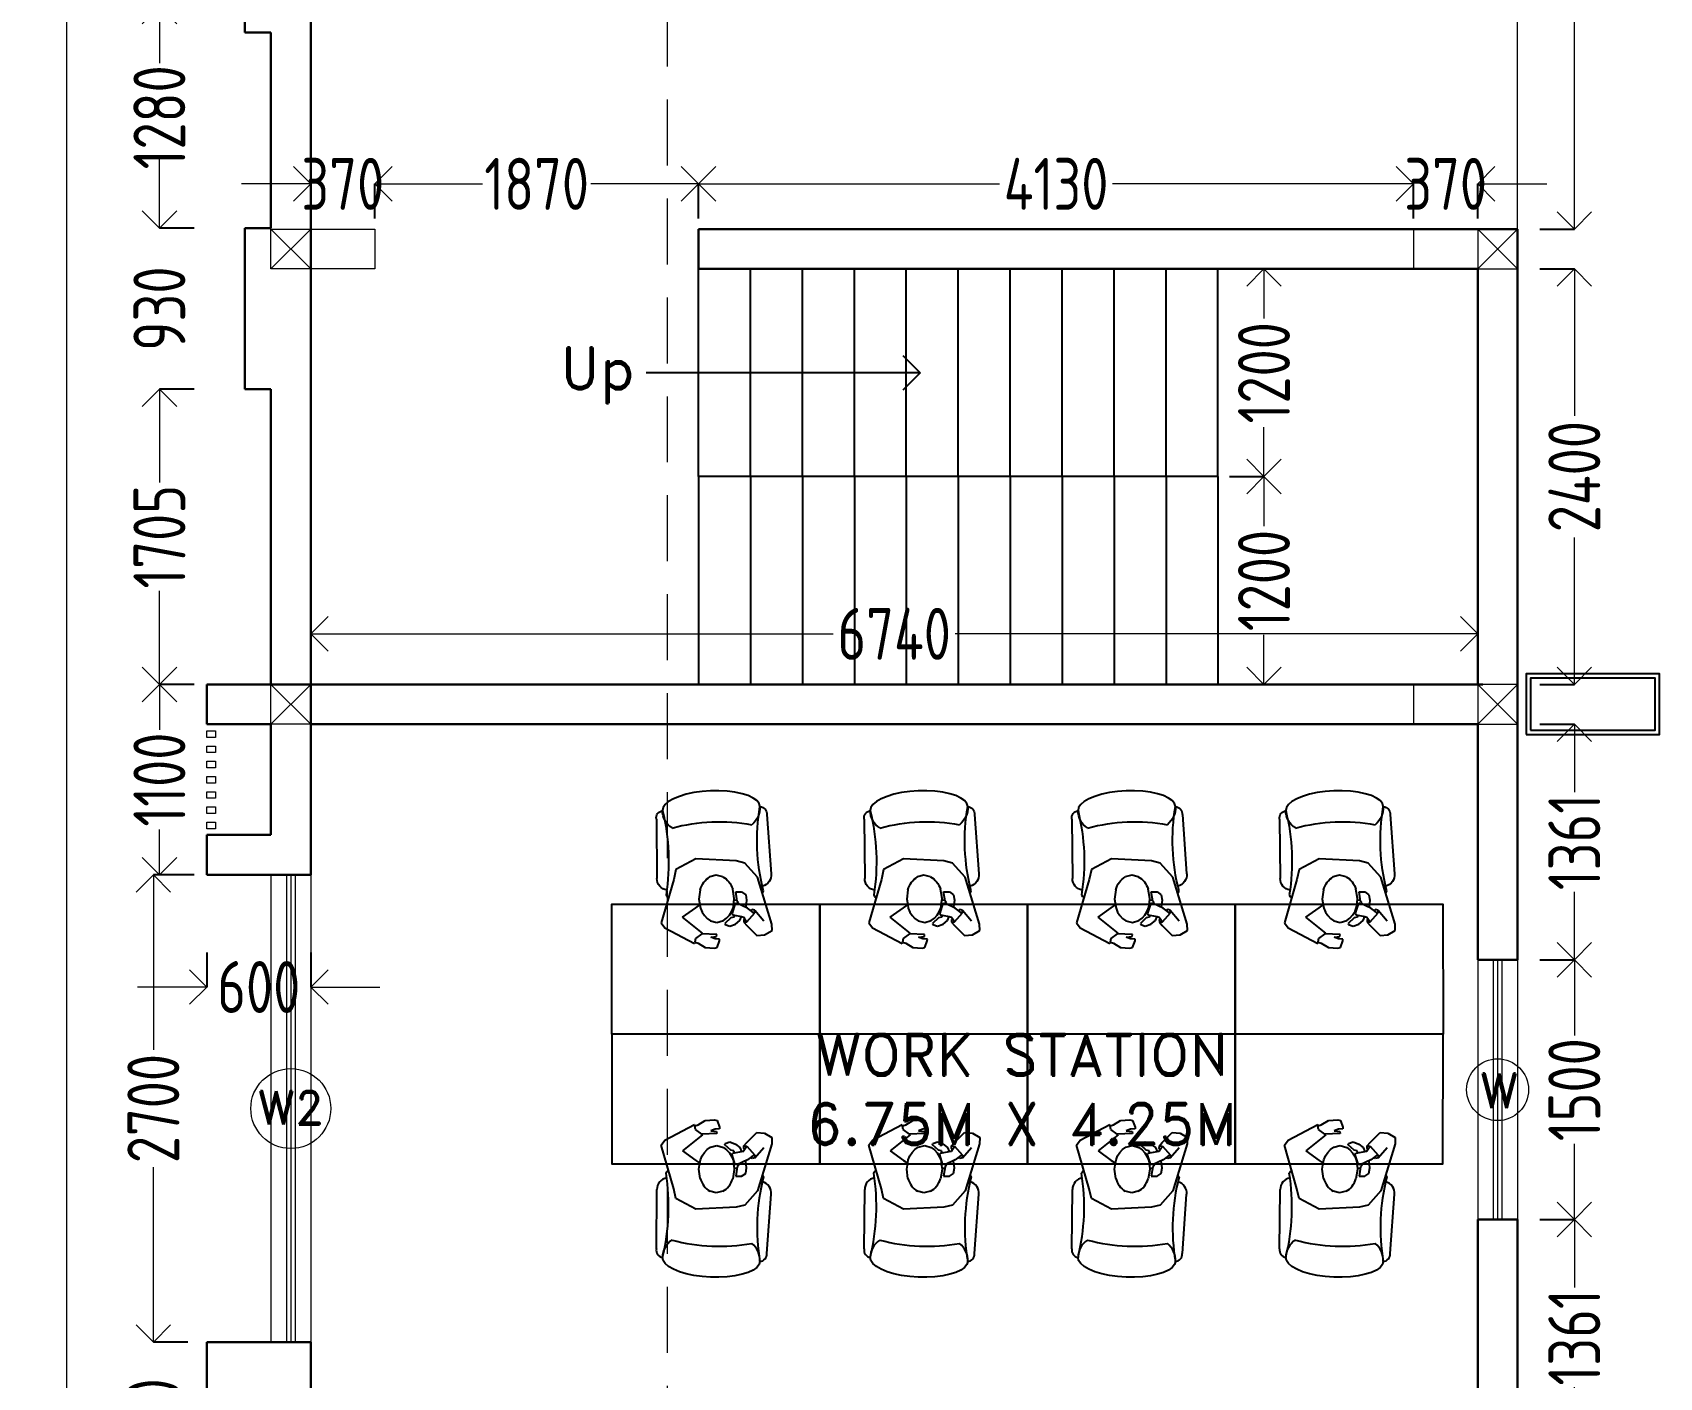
# Model space of a CAD drawing. Header units: inches. Extents: x -605 to 2991212, y -2872845 to 0.
# Drawn here: x 2401312 to 2410709, y -2749792 to -2742023 of the extents above; entities that cross this region are included whole.
import ezdxf

# ---------------------------------------------------------------- set-up
doc = ezdxf.new("R2010")
doc.units = ezdxf.units.IN
doc.header["$LTSCALE"] = 600
doc.header["$MEASUREMENT"] = 0
doc.linetypes.add('DASHED', pattern=[19.05, 12.7, -6.35])
for name, color, linetype in [('50 - FURNITURE', 47, 'Continuous'), ('SnT-DIMENSION', 7, 'Continuous'), ('SnT-ROAD', 25, 'Continuous')]:
    doc.layers.add(name, color=color, linetype=linetype)
for name, color, linetype, lineweight in [('DIM', 251, 'Continuous', 0), ('object dash', 250, 'DASHED', 5), ('rRCC 2', 40, 'Continuous', 15), ('TEXT', 7, 'Continuous', 0), ('WALLS', 7, 'Continuous', 30)]:
    doc.layers.add(name, color=color, linetype=linetype, lineweight=lineweight)
doc.layers.add('window', color=7, linetype='Continuous', lineweight=15, true_color=0x735461)
doc.styles.add('DIM', font='geniso.shx', dxfattribs={"width": 0.85})
doc.styles.add('PV_ROMAND', font='romand.shx')
doc.styles.add('ROMAND', font='romand.shx')
doc.dimstyles.new('ST-100', dxfattribs={"dimscale": 100, "dimtxt": 2.5, "dimasz": 2, "dimexe": 0.18, "dimexo": 0.0625, "dimgap": 0.2, "dimtad": 0, "dimdec": 0, "dimzin": 0, "dimdsep": 46, "dimtxsty": 'DIM', "dimblk": 'OPEN90', "dimcen": 0.09, "dimclrd": 256, "dimclrt": 7, "dimadec": 0, "dimazin": 0, "dimtfac": 1, "dimtdec": 0, "dimtofl": 0, "dimtmove": 0, "dimatfit": 3, "dimldrblk": 'OPEN90', "dimfxl": 1, "dimtolj": 1, "dimtzin": 0, "dimlwd": -1, "dimarcsym": 0})

# ---------------------------------------------------------------- blocks, each defined once
blk = doc.blocks.new('_Open90')
at = {"color": 0, "linetype": 'ByBlock', "lineweight": -2}
for p, q in [((-0.5, 0.5), (0, 0)), ((0, 0), (-1, 0)), ((0, 0), (-0.5, -0.5))]:
    blk.add_line(p, q, dxfattribs=at)
blk = doc.blocks.new('560-sitting-p03')
for p, q in [((0.0538, 0.0795), (-0.261, 0.1031)), ((-0.5178, -0.0259, 0.001), (-0.4685, 0.017, 0.001)), ((-0.455, 0.0165, 0.001), (-0.5108, 0.0641, 0.001)), ((-0.473, 0.015, 0.001), (-0.4444, -0.0221, 0.001)), ((-0.4685, 0.017, 0.001), (-0.455, 0.0165, 0.001)), ((-0.4511, 0.0027, 0.001), (-0.4576, -0.0049, 0.001)), ((-0.455, 0.0165, 0.001), (-0.4511, 0.0027, 0.001)), ((-0.3642, 0.0533), (-0.36, 0.0589)), ((-0.36, 0.0589), (-0.3517, 0.0625)), ((0.0964, 0.0431), (0.1126, 0.0384)), ((0.1126, 0.0384), (0.128, 0.026)), ((0.128, 0.026), (0.142, 0.0063)), ((0.142, 0.0063), (0.1544, -0.0203)), ((-0.5185, -0.0417, 0.001), (-0.5178, -0.0259, 0.001)), ((-0.4988, -0.0376, 0.001), (-0.5169, -0.0251, 0.001)), ((-0.482, -0.092, 0.001), (-0.4893, -0.0541, 0.001)), ((-0.4444, -0.0221, 0.001), (-0.4185, -0.0788, 0.001)), ((-0.4379, -0.0317, 0.001), (-0.4396, -0.0325, 0.001)), ((-0.4022, -0.0273, 0.001), (-0.4379, -0.0317, 0.001)), ((-0.4185, -0.0788, 0.001), (-0.4228, -0.0899, 0.001)), ((-0.4221, -0.0709, 0.001), (-0.4154, -0.0685, 0.001)), ((-0.4154, -0.0685, 0.001), (-0.4081, -0.077, 0.001)), ((-0.4081, -0.077, 0.001), (-0.3582, -0.0852, 0.001)), ((-0.3727, -0.0322, 0.001), (-0.4022, -0.0273, 0.001)), ((-0.4018, -0.0939), (-0.3998, -0.0784)), ((-0.3919, -0.029), (-0.3918, -0.0286)), ((-0.3579, -0.0537, 0.001), (-0.3727, -0.0322, 0.001)), ((-0.3582, -0.0852, 0.001), (-0.3579, -0.0537, 0.001)), ((0.1544, -0.0203), (0.1646, -0.0527)), ((0.1646, -0.0527), (0.1724, -0.0902)), ((-0.4154, -0.0953, 0.001), (-0.393, -0.093, 0.001)), ((-0.393, -0.093, 0.001), (-0.3436, -0.1013, 0.001)), ((-0.2772, -0.1545, 0.001), (-0.2689, -0.1891, 0.001)), ((0.1724, -0.0902), (0.1776, -0.1315)), ((0.1776, -0.1315), (0.18, -0.1753)), ((-0.2689, -0.1891, 0.001), (-0.2784, -0.2234, 0.001)), ((0.1794, -0.2204), (0.176, -0.2654)), ((0.18, -0.1753), (0.1794, -0.2204)), ((-0.6072, -0.2997, 0.001), (-0.6263, -0.3032, 0.001)), ((-0.5814, -0.2659, 0.001), (-0.6072, -0.2997, 0.001)), ((-0.3962, -0.2809, 0.001), (-0.4272, -0.2757, 0.001)), ((-0.3465, -0.2742, 0.001), (-0.3962, -0.2809, 0.001)), ((0.1699, -0.3089), (0.1612, -0.3496)), ((0.176, -0.2654), (0.1699, -0.3089)), ((0.1371, -0.4177), (0.1225, -0.443)), ((0.1501, -0.3862), (0.1371, -0.4177)), ((0.1612, -0.3496), (0.1501, -0.3862)), ((-0.3822, -0.4519), (-0.3897, -0.4399)), ((-0.3742, -0.4562), (-0.3822, -0.4519)), ((0.0283, -0.5083), (-0.2875, -0.5045)), ((0.0904, -0.4725), (0.0738, -0.4757)), ((0.1068, -0.4615), (0.0904, -0.4725)), ((0.1225, -0.443), (0.1068, -0.4615))]:
    blk.add_line(p, q)
for centre, radius, start, end in [((-0.2675, 0.0422), 0.0613, 83.94662, 166.60442), ((-0.0831, 1.0786), 1.0509, 255.19212, 279.83092), ((0.0906, -0.0734), 0.1166, 87.16992, 140.98032), ((0.0571, 0.0402), 0.0394, 4.16012, 94.73432), ((-0.9524, -0.1712), 0.9677, 344.83112, 10.19192), ((-0.3841, -0.2247, 0.001), 0.1298, 52.25347, 71.82409), ((-0.3665, -0.202, 0.001), 0.1011, 28.02278, 52.25347), ((-0.3828, -0.1496, 0.001), 0.1298, 286.22115, 305.79177), ((-0.366, -0.1728, 0.001), 0.1011, 305.79177, 330.02246), ((0.074, -0.3668), 0.1089, 211.95552, 269.93602), ((-0.1982, -1.5716), 1.1292, 76.05792, 98.96512), ((-0.2886, -0.4432), 0.0613, 188.41862, 271.07642), ((0.0349, -0.4695), 0.0394, 260.28872, 350.86292)]:
    blk.add_arc(centre, radius, start, end)
for points, invisible_edges in [([(-0.5868, 0.0688, 0.001), (-0.5627, 0.1082, 0.001), (-0.529, 0.1067, 0.001)], 12), ([(-0.529, 0.1067, 0.001), (-0.2801, 0.0302, 0.001), (-0.2041, -0.0375, 0.001)], 12), ([(-0.4988, -0.0376, 0.001), (-0.5902, 0.027, 0.001), (-0.5868, 0.0688, 0.001)], 13), ([(-0.4988, -0.0376, 0.001), (-0.5367, -0.026, 0.001), (-0.5902, 0.027, 0.001)], 13), ([(-0.4915, -0.0426, 0.001), (-0.4988, -0.0376, 0.001), (-0.5868, 0.0688, 0.001)], 14), ([(-0.5405, -0.1166, 0.001), (-0.5288, -0.0867, 0.001), (-0.5101, -0.0631, 0.001)], 12), ([(-0.4988, -0.0376, 0.001), (-0.5185, -0.0417, 0.001), (-0.5367, -0.026, 0.001)], 13), ([(-0.4988, -0.0376, 0.001), (-0.505, -0.0423, 0.001), (-0.5185, -0.0417, 0.001)], 12), ([(-0.4228, -0.0899, 0.001), (-0.5101, -0.0631, 0.001), (-0.4893, -0.0541, 0.001)], 13), ([(-0.482, -0.092, 0.001), (-0.4923, -0.0957, 0.001), (-0.5101, -0.0631, 0.001)], 14), ([(-0.4228, -0.0899, 0.001), (-0.4893, -0.0541, 0.001), (-0.4915, -0.0426, 0.001)], 13), ([(-0.4423, -0.2976, 0.001), (-0.4272, -0.2757, 0.001), (-0.2041, -0.0375, 0.001)], 14), ([(-0.4154, -0.0953, 0.001), (-0.4228, -0.0899, 0.001), (-0.2041, -0.0375, 0.001)], 14), ([(-0.2041, -0.0375, 0.001), (-0.1927, -0.0835, 0.001), (-0.1831, -0.2977, 0.001)], 12), ([(-0.6538, -0.1841, 0.001), (-0.6183, -0.1711, 0.001), (-0.6101, -0.1704, 0.001)], 12), ([(-0.6538, -0.1841, 0.001), (-0.6101, -0.1704, 0.001), (-0.6084, -0.1948, 0.001)], 13), ([(-0.4923, -0.0957, 0.001), (-0.5322, -0.1408, 0.001), (-0.5405, -0.1166, 0.001)], 13), ([(-0.4923, -0.0957, 0.001), (-0.5254, -0.1427, 0.001), (-0.5322, -0.1408, 0.001)], 13), ([(-0.4923, -0.0957, 0.001), (-0.4958, -0.1116, 0.001), (-0.5254, -0.1427, 0.001)], 12), ([(-0.512, -0.2194, 0.001), (-0.5203, -0.1848, 0.001), (-0.5108, -0.1505, 0.001)], 12), ([(-0.5108, -0.1505, 0.001), (-0.4983, -0.1332, 0.001), (-0.4824, -0.119, 0.001)], 12), ([(-0.4824, -0.119, 0.001), (-0.4614, -0.1064, 0.001), (-0.4386, -0.0976, 0.001)], 12), ([(-0.4228, -0.0899, 0.001), (-0.4799, -0.1025, 0.001), (-0.482, -0.092, 0.001)], 13), ([(-0.4228, -0.0899, 0.001), (-0.4706, -0.1048, 0.001), (-0.4799, -0.1025, 0.001)], 12), ([(-0.4272, -0.2757, 0.001), (-0.4386, -0.0976, 0.001), (-0.4154, -0.0953, 0.001)], 13), ([(-0.6308, -0.2854, 0.001), (-0.6577, -0.1978, 0.001), (-0.6538, -0.1841, 0.001)], 13), ([(-0.6308, -0.2854, 0.001), (-0.6548, -0.2478, 0.001), (-0.6577, -0.1978, 0.001)], 12), ([(-0.6084, -0.1948, 0.001), (-0.5993, -0.2176, 0.001), (-0.5814, -0.2659, 0.001)], 14), ([(-0.5993, -0.2176, 0.001), (-0.595, -0.1865, 0.001), (-0.5856, -0.1852, 0.001)], 12), ([(-0.5993, -0.2176, 0.001), (-0.5856, -0.1852, 0.001), (-0.5814, -0.2659, 0.001)], 13), ([(-0.4272, -0.2757, 0.001), (-0.5001, -0.2371, 0.001), (-0.512, -0.2194, 0.001)], 13), ([(-0.4272, -0.2757, 0.001), (-0.4847, -0.2518, 0.001), (-0.5001, -0.2371, 0.001)], 13), ([(-0.4272, -0.2757, 0.001), (-0.4661, -0.2639, 0.001), (-0.4847, -0.2518, 0.001)], 13), ([(-0.55, -0.4625, 0.001), (-0.6332, -0.3045, 0.001), (-0.6263, -0.3032, 0.001)], 12), ([(-0.55, -0.4625, 0.001), (-0.6263, -0.3032, 0.001), (-0.6308, -0.2854, 0.001)], 13), ([(-0.5814, -0.2659, 0.001), (-0.5781, -0.2617, 0.001), (-0.4925, -0.3682, 0.001)], 12), ([(-0.55, -0.4625, 0.001), (-0.4925, -0.3682, 0.001), (-0.4423, -0.2976, 0.001)], 13), ([(-0.4272, -0.2757, 0.001), (-0.4457, -0.2725, 0.001), (-0.4661, -0.2639, 0.001)], 12), ([(-0.1831, -0.2977, 0.001), (-0.2396, -0.4042, 0.001), (-0.2917, -0.4154, 0.001)], 12), ([(-0.2917, -0.4154, 0.001), (-0.5236, -0.482, 0.001), (-0.55, -0.4625, 0.001)], 12)]:
    blk.add_3dface(points, dxfattribs=dict(invisible_edges=invisible_edges))
blk = doc.blocks.new('*D2158')
at = {"layer": 'Defpoints', "color": 0}
for p in [(2402803.7, -2741872.8), (2402044.7, -2743152.8), (2402688.7, -2743152.8)]:
    blk.add_point(p, dxfattribs=at)
at = {"layer": 'DIM', "color": 0, "lineweight": -2}
for p, q in [((2402244.7, -2741872.8), (2402044.7, -2741872.8)), ((2402244.7, -2743152.8), (2402044.7, -2743152.8))]:
    blk.add_line(p, q, dxfattribs=at)
at = {"layer": 'DIM'}
for p, q in [((2402044.7, -2742072.8), (2402044.7, -2742199.4)), ((2402044.7, -2742952.8), (2402044.7, -2742826.1))]:
    blk.add_line(p, q, dxfattribs=at)
at = {"layer": 'DIM', "xscale": 200, "yscale": 200, "zscale": 200}
for p, rotation in [((2402044.7, -2741872.8), 90), ((2402044.7, -2743152.8), 270)]:
    blk.add_blockref('_Open90', p, dxfattribs=dict(at, rotation=rotation))
at = {"layer": 'DIM', "color": 7, "insert": (2402044.7, -2742512.8), "char_height": 300, "attachment_point": 5, "rotation": 90, "style": 'DIM'}
blk.add_mtext('\\A1;1280', dxfattribs=at)
blk = doc.blocks.new('*D2159')
at = {"layer": 'Defpoints', "color": 0}
for p in [(2402688.7, -2743152.8), (2402044.7, -2744082.8), (2402688.7, -2744082.8)]:
    blk.add_point(p, dxfattribs=at)
at = {"layer": 'DIM'}
for p, q in [((2402044.7, -2742952.8), (2402044.7, -2742752.8)), ((2402044.7, -2744282.8), (2402044.7, -2744482.8))]:
    blk.add_line(p, q, dxfattribs=at)
at = {"layer": 'DIM', "color": 0, "lineweight": -2}
for p, q in [((2402244.7, -2743152.8), (2402044.7, -2743152.8)), ((2402244.7, -2744082.8), (2402044.7, -2744082.8))]:
    blk.add_line(p, q, dxfattribs=at)
at = {"layer": 'DIM', "xscale": 200, "yscale": 200, "zscale": 200}
for p, rotation in [((2402044.7, -2743152.8), 270), ((2402044.7, -2744082.8), 90)]:
    blk.add_blockref('_Open90', p, dxfattribs=dict(at, rotation=rotation))
at = {"layer": 'DIM', "color": 7, "insert": (2402044.7, -2743617.8), "char_height": 300, "attachment_point": 5, "rotation": 90, "style": 'DIM'}
blk.add_mtext('\\A1;930', dxfattribs=at)
blk = doc.blocks.new('*D2160')
at = {"layer": 'Defpoints', "color": 0}
for p in [(2402688.7, -2744082.8), (2402044.7, -2745788.3), (2402696.6, -2745788.3)]:
    blk.add_point(p, dxfattribs=at)
at = {"layer": 'DIM', "color": 0, "lineweight": -2}
for p, q in [((2402244.7, -2744082.8), (2402044.7, -2744082.8)), ((2402244.7, -2745788.3), (2402044.7, -2745788.3))]:
    blk.add_line(p, q, dxfattribs=at)
at = {"layer": 'DIM'}
for p, q in [((2402044.7, -2744282.8), (2402044.7, -2744622.3)), ((2402044.7, -2745588.3), (2402044.7, -2745248.8))]:
    blk.add_line(p, q, dxfattribs=at)
at = {"layer": 'DIM', "xscale": 200, "yscale": 200, "zscale": 200}
for p, rotation in [((2402044.7, -2744082.8), 90), ((2402044.7, -2745788.3), 270)]:
    blk.add_blockref('_Open90', p, dxfattribs=dict(at, rotation=rotation))
at = {"layer": 'DIM', "color": 7, "insert": (2402044.7, -2744935.5), "char_height": 300, "attachment_point": 5, "rotation": 90, "style": 'DIM'}
blk.add_mtext('\\A1;1705', dxfattribs=at)
blk = doc.blocks.new('*D2161')
at = {"layer": 'Defpoints', "color": 0}
for p in [(2402696.6, -2745788.3), (2402044.7, -2746888.3), (2402688.7, -2746888.3)]:
    blk.add_point(p, dxfattribs=at)
at = {"layer": 'DIM', "color": 0, "lineweight": -2}
for p, q in [((2402244.7, -2745788.3), (2402044.7, -2745788.3)), ((2402244.7, -2746888.3), (2402044.7, -2746888.3))]:
    blk.add_line(p, q, dxfattribs=at)
at = {"layer": 'DIM'}
for p, q in [((2402044.7, -2745988.3), (2402044.7, -2746050.4)), ((2402044.7, -2746688.3), (2402044.7, -2746626.1))]:
    blk.add_line(p, q, dxfattribs=at)
at = {"layer": 'DIM', "xscale": 200, "yscale": 200, "zscale": 200}
for p, rotation in [((2402044.7, -2745788.3), 90), ((2402044.7, -2746888.3), 270)]:
    blk.add_blockref('_Open90', p, dxfattribs=dict(at, rotation=rotation))
at = {"layer": 'DIM', "color": 7, "insert": (2402044.7, -2746338.3), "char_height": 300, "attachment_point": 5, "rotation": 90, "style": 'DIM'}
blk.add_mtext('\\A1;1100', dxfattribs=at)
blk = doc.blocks.new('*D2162')
at = {"layer": 'Defpoints', "color": 0}
for p in [(2402688.7, -2746888.3), (2402009.7, -2749588.3), (2402618.7, -2749588.3)]:
    blk.add_point(p, dxfattribs=at)
at = {"layer": 'DIM', "color": 0, "lineweight": -2}
for p, q in [((2402209.7, -2746888.3), (2402009.7, -2746888.3)), ((2402209.7, -2749588.3), (2402009.7, -2749588.3))]:
    blk.add_line(p, q, dxfattribs=at)
at = {"layer": 'DIM'}
for p, q in [((2402009.7, -2747088.3), (2402009.7, -2747899.4)), ((2402009.7, -2749388.3), (2402009.7, -2748577.1))]:
    blk.add_line(p, q, dxfattribs=at)
at = {"layer": 'DIM', "xscale": 200, "yscale": 200, "zscale": 200}
for p, rotation in [((2402009.7, -2746888.3), 90), ((2402009.7, -2749588.3), 270)]:
    blk.add_blockref('_Open90', p, dxfattribs=dict(at, rotation=rotation))
at = {"layer": 'DIM', "color": 7, "insert": (2402009.7, -2748238.3), "char_height": 300, "attachment_point": 5, "rotation": 90, "style": 'DIM'}
blk.add_mtext('\\A1;2700', dxfattribs=at)
blk = doc.blocks.new('*D2163')
at = {"layer": 'Defpoints', "color": 0}
for p in [(2402618.7, -2749588.3), (2402009.7, -2750488.3), (2402658.4, -2750488.3)]:
    blk.add_point(p, dxfattribs=at)
at = {"layer": 'DIM'}
for p, q in [((2402009.7, -2749388.3), (2402009.7, -2749188.3)), ((2402009.7, -2750688.3), (2402009.7, -2750888.3))]:
    blk.add_line(p, q, dxfattribs=at)
at = {"layer": 'DIM', "color": 0, "lineweight": -2}
for p, q in [((2402209.7, -2749588.3), (2402009.7, -2749588.3)), ((2402209.7, -2750488.3), (2402009.7, -2750488.3))]:
    blk.add_line(p, q, dxfattribs=at)
at = {"layer": 'DIM', "xscale": 200, "yscale": 200, "zscale": 200}
for p, rotation in [((2402009.7, -2749588.3), 270), ((2402009.7, -2750488.3), 90)]:
    blk.add_blockref('_Open90', p, dxfattribs=dict(at, rotation=rotation))
at = {"layer": 'DIM', "color": 7, "insert": (2402009.7, -2750038.3), "char_height": 300, "attachment_point": 5, "rotation": 90, "style": 'DIM'}
blk.add_mtext('\\A1;900', dxfattribs=at)
blk = doc.blocks.new('*D2198')
at = {"layer": 'Defpoints', "color": 0}
for p in [(2402318.7, -2745788.3), (2402918.7, -2746888.3), (2402318.7, -2747536.4)]:
    blk.add_point(p, dxfattribs=at)
at = {"layer": 'DIM', "color": 0, "lineweight": -2}
for p, q in [((2402318.7, -2747336.4), (2402318.7, -2747536.4)), ((2402918.7, -2747336.4), (2402918.7, -2747536.4))]:
    blk.add_line(p, q, dxfattribs=at)
at = {"layer": 'DIM'}
for p, q in [((2402118.7, -2747536.4), (2401918.7, -2747536.4)), ((2403118.7, -2747536.4), (2403318.7, -2747536.4))]:
    blk.add_line(p, q, dxfattribs=at)
at = {"layer": 'DIM', "xscale": 200, "yscale": 200, "zscale": 200}
blk.add_blockref('_Open90', (2402318.7, -2747536.4), dxfattribs=at)
at = {"layer": 'DIM', "xscale": 200, "yscale": 200, "zscale": 200, "rotation": 180}
blk.add_blockref('_Open90', (2402918.7, -2747536.4), dxfattribs=at)
at = {"layer": 'DIM', "color": 7, "insert": (2402618.7, -2747536.4), "char_height": 300, "attachment_point": 5, "style": 'DIM'}
blk.add_mtext('\\A1;600', dxfattribs=at)
blk = doc.blocks.new('*D2199')
at = {"layer": 'Defpoints', "color": 0}
for p in [(2401508.9, -2718192.8), (2402538.7, -2718192.8), (2402538.7, -2805612.8)]:
    blk.add_point(p, dxfattribs=at)
at = {"layer": 'DIM', "color": 0, "lineweight": -2}
for p, q in [((2401708.9, -2718192.8), (2401508.9, -2718192.8)), ((2401708.9, -2805612.8), (2401508.9, -2805612.8))]:
    blk.add_line(p, q, dxfattribs=at)
at = {"layer": 'DIM'}
for p, q in [((2401508.9, -2718392.8), (2401508.9, -2761461.9)), ((2401508.9, -2805412.8), (2401508.9, -2762343.6))]:
    blk.add_line(p, q, dxfattribs=at)
at = {"layer": 'DIM', "xscale": 200, "yscale": 200, "zscale": 200}
for p, rotation in [((2401508.9, -2718192.8), 90), ((2401508.9, -2805612.8), 270)]:
    blk.add_blockref('_Open90', p, dxfattribs=dict(at, rotation=rotation))
at = {"layer": 'DIM', "color": 7, "insert": (2401508.9, -2761902.8), "char_height": 300, "attachment_point": 5, "rotation": 90, "style": 'DIM'}
blk.add_mtext('\\A1;87420', dxfattribs=at)
blk = doc.blocks.new('W2')
at = {"layer": 'TEXT'}
blk.add_circle((2459470.1, -2350999.3), 230.9, dxfattribs=at)
at = {"layer": 'TEXT', "insert": (2459278.3, -2350898.4), "char_height": 193.71, "attachment_point": 1, "style": 'PV_ROMAND'}
blk.add_mtext('W2', dxfattribs=at)
blk = doc.blocks.new('sdfvgfdd')
at = {"layer": 'TEXT'}
blk.add_circle((2432365.2, -2352024.6), 178.8, dxfattribs=at)
at = {"layer": 'TEXT', "insert": (2432263.3, -2351931.7), "char_height": 200, "attachment_point": 1, "style": 'PV_ROMAND'}
blk.add_mtext('W', dxfattribs=at)
blk = doc.blocks.new('*D2252')
at = {"layer": 'Defpoints', "color": 0}
for p in [(2409888.8, -2748879.6), (2410217.1, -2748879.6), (2409773.8, -2750240.9)]:
    blk.add_point(p, dxfattribs=at)
at = {"layer": 'DIM', "color": 0, "lineweight": -2}
for p, q in [((2410017.1, -2748879.6), (2410217.1, -2748879.6)), ((2410017.1, -2750240.9), (2410217.1, -2750240.9))]:
    blk.add_line(p, q, dxfattribs=at)
at = {"layer": 'DIM'}
for p, q in [((2410217.1, -2749079.6), (2410217.1, -2749272.5)), ((2410217.1, -2750040.9), (2410217.1, -2749848))]:
    blk.add_line(p, q, dxfattribs=at)
at = {"layer": 'DIM', "xscale": 200, "yscale": 200, "zscale": 200}
for p, rotation in [((2410217.1, -2748879.6), 90), ((2410217.1, -2750240.9), 270)]:
    blk.add_blockref('_Open90', p, dxfattribs=dict(at, rotation=rotation))
at = {"layer": 'DIM', "color": 7, "insert": (2410217.1, -2749560.3), "char_height": 300, "attachment_point": 5, "rotation": 90, "style": 'DIM'}
blk.add_mtext('\\A1;1361', dxfattribs=at)
blk = doc.blocks.new('*D2253')
at = {"layer": 'Defpoints', "color": 0}
for p in [(2409888.8, -2747379.6), (2410217.1, -2747379.6), (2409888.8, -2748879.6)]:
    blk.add_point(p, dxfattribs=at)
at = {"layer": 'DIM', "color": 0, "lineweight": -2}
for p, q in [((2410017.1, -2747379.6), (2410217.1, -2747379.6)), ((2410017.1, -2748879.6), (2410217.1, -2748879.6))]:
    blk.add_line(p, q, dxfattribs=at)
at = {"layer": 'DIM'}
for p, q in [((2410217.1, -2747579.6), (2410217.1, -2747816.3)), ((2410217.1, -2748679.6), (2410217.1, -2748443))]:
    blk.add_line(p, q, dxfattribs=at)
at = {"layer": 'DIM', "xscale": 200, "yscale": 200, "zscale": 200}
for p, rotation in [((2410217.1, -2747379.6), 90), ((2410217.1, -2748879.6), 270)]:
    blk.add_blockref('_Open90', p, dxfattribs=dict(at, rotation=rotation))
at = {"layer": 'DIM', "color": 7, "insert": (2410217.1, -2748129.6), "char_height": 300, "attachment_point": 5, "rotation": 90, "style": 'DIM'}
blk.add_mtext('\\A1;1500', dxfattribs=at)
blk = doc.blocks.new('*D2254')
at = {"layer": 'Defpoints', "color": 0}
for p in [(2409888.8, -2746018.3), (2410217.1, -2746018.3), (2409888.8, -2747379.6)]:
    blk.add_point(p, dxfattribs=at)
at = {"layer": 'DIM', "color": 0, "lineweight": -2}
for p, q in [((2410017.1, -2746018.3), (2410217.1, -2746018.3)), ((2410017.1, -2747379.6), (2410217.1, -2747379.6))]:
    blk.add_line(p, q, dxfattribs=at)
at = {"layer": 'DIM'}
for p, q in [((2410217.1, -2746218.3), (2410217.1, -2746411.2)), ((2410217.1, -2747179.6), (2410217.1, -2746986.7))]:
    blk.add_line(p, q, dxfattribs=at)
at = {"layer": 'DIM', "xscale": 200, "yscale": 200, "zscale": 200}
for p, rotation in [((2410217.1, -2746018.3), 90), ((2410217.1, -2747379.6), 270)]:
    blk.add_blockref('_Open90', p, dxfattribs=dict(at, rotation=rotation))
at = {"layer": 'DIM', "color": 7, "insert": (2410217.1, -2746698.9), "char_height": 300, "attachment_point": 5, "rotation": 90, "style": 'DIM'}
blk.add_mtext('\\A1;1361', dxfattribs=at)
blk = doc.blocks.new('*D2255')
at = {"layer": 'Defpoints', "color": 0}
for p in [(2409888.8, -2743388.3), (2410217.1, -2743388.3), (2409773.8, -2745788.3)]:
    blk.add_point(p, dxfattribs=at)
at = {"layer": 'DIM', "color": 0, "lineweight": -2}
for p, q in [((2410017.1, -2743388.3), (2410217.1, -2743388.3)), ((2410017.1, -2745788.3), (2410217.1, -2745788.3))]:
    blk.add_line(p, q, dxfattribs=at)
at = {"layer": 'DIM'}
for p, q in [((2410217.1, -2743588.3), (2410217.1, -2744236.7)), ((2410217.1, -2745588.3), (2410217.1, -2744939.9))]:
    blk.add_line(p, q, dxfattribs=at)
at = {"layer": 'DIM', "xscale": 200, "yscale": 200, "zscale": 200}
for p, rotation in [((2410217.1, -2743388.3), 90), ((2410217.1, -2745788.3), 270)]:
    blk.add_blockref('_Open90', p, dxfattribs=dict(at, rotation=rotation))
at = {"layer": 'DIM', "color": 7, "insert": (2410217.1, -2744588.3), "char_height": 300, "attachment_point": 5, "rotation": 90, "style": 'DIM'}
blk.add_mtext('\\A1;2400', dxfattribs=at)
blk = doc.blocks.new('*D2256')
at = {"layer": 'Defpoints', "color": 0}
for p in [(2409888.8, -2718572.8), (2410217.1, -2718572.8), (2409888.8, -2743158.3)]:
    blk.add_point(p, dxfattribs=at)
at = {"layer": 'DIM', "color": 0, "lineweight": -2}
for p, q in [((2410017.1, -2718572.8), (2410217.1, -2718572.8)), ((2410017.1, -2743158.3), (2410217.1, -2743158.3))]:
    blk.add_line(p, q, dxfattribs=at)
at = {"layer": 'DIM'}
for p, q in [((2410217.1, -2718772.8), (2410217.1, -2730424.8)), ((2410217.1, -2742958.3), (2410217.1, -2731306.3))]:
    blk.add_line(p, q, dxfattribs=at)
at = {"layer": 'DIM', "xscale": 200, "yscale": 200, "zscale": 200}
for p, rotation in [((2410217.1, -2718572.8), 90), ((2410217.1, -2743158.3), 270)]:
    blk.add_blockref('_Open90', p, dxfattribs=dict(at, rotation=rotation))
at = {"layer": 'DIM', "color": 7, "insert": (2410217.1, -2730865.5), "char_height": 300, "attachment_point": 5, "rotation": 90, "style": 'DIM'}
blk.add_mtext('\\A1;24585', dxfattribs=at)
blk = doc.blocks.new('*D2260')
at = {"layer": 'Defpoints', "color": 0}
for p in [(2409658.8, -2745496.4), (2402918.7, -2745788.3), (2409658.8, -2745788.3)]:
    blk.add_point(p, dxfattribs=at)
at = {"layer": 'DIM', "color": 0, "lineweight": -2}
for p, q in [((2402918.7, -2745696.4), (2402918.7, -2745496.4)), ((2409658.8, -2745696.4), (2409658.8, -2745496.4))]:
    blk.add_line(p, q, dxfattribs=at)
at = {"layer": 'DIM'}
for p, q in [((2403118.7, -2745496.4), (2405937.2, -2745496.4)), ((2409458.8, -2745496.4), (2406640.4, -2745496.4))]:
    blk.add_line(p, q, dxfattribs=at)
at = {"layer": 'DIM', "xscale": 200, "yscale": 200, "zscale": 200, "rotation": 180}
blk.add_blockref('_Open90', (2402918.7, -2745496.4), dxfattribs=at)
at = {"layer": 'DIM', "xscale": 200, "yscale": 200, "zscale": 200}
blk.add_blockref('_Open90', (2409658.8, -2745496.4), dxfattribs=at)
at = {"layer": 'DIM', "color": 7, "insert": (2406288.8, -2745496.4), "char_height": 300, "attachment_point": 5, "style": 'DIM'}
blk.add_mtext('\\A1;6740', dxfattribs=at)
blk = doc.blocks.new('*D2261')
at = {"layer": 'Defpoints', "color": 0}
for p in [(2408158.8, -2744588.3), (2408158.8, -2745788.3), (2408424.6, -2745788.3)]:
    blk.add_point(p, dxfattribs=at)
at = {"layer": 'DIM', "color": 0, "lineweight": -2}
for p, q in [((2408224.6, -2744588.3), (2408424.6, -2744588.3)), ((2408224.6, -2745788.3), (2408424.6, -2745788.3))]:
    blk.add_line(p, q, dxfattribs=at)
at = {"layer": 'DIM'}
for p, q in [((2408424.6, -2744788.3), (2408424.6, -2744874.9)), ((2408424.6, -2745588.3), (2408424.6, -2745501.6))]:
    blk.add_line(p, q, dxfattribs=at)
at = {"layer": 'DIM', "xscale": 200, "yscale": 200, "zscale": 200}
for p, rotation in [((2408424.6, -2744588.3), 90), ((2408424.6, -2745788.3), 270)]:
    blk.add_blockref('_Open90', p, dxfattribs=dict(at, rotation=rotation))
at = {"layer": 'DIM', "color": 7, "insert": (2408424.6, -2745188.3), "char_height": 300, "attachment_point": 5, "rotation": 90, "style": 'DIM'}
blk.add_mtext('\\A1;1200', dxfattribs=at)
blk = doc.blocks.new('*D2262')
at = {"layer": 'Defpoints', "color": 0}
for p in [(2408158.8, -2743388.3), (2408424.6, -2743388.3), (2408158.8, -2744588.3)]:
    blk.add_point(p, dxfattribs=at)
at = {"layer": 'DIM', "color": 0, "lineweight": -2}
for p, q in [((2408224.6, -2743388.3), (2408424.6, -2743388.3)), ((2408224.6, -2744588.3), (2408424.6, -2744588.3))]:
    blk.add_line(p, q, dxfattribs=at)
at = {"layer": 'DIM'}
for p, q in [((2408424.6, -2743588.3), (2408424.6, -2743674.9)), ((2408424.6, -2744388.3), (2408424.6, -2744301.6))]:
    blk.add_line(p, q, dxfattribs=at)
at = {"layer": 'DIM', "xscale": 200, "yscale": 200, "zscale": 200}
for p, rotation in [((2408424.6, -2743388.3), 90), ((2408424.6, -2744588.3), 270)]:
    blk.add_blockref('_Open90', p, dxfattribs=dict(at, rotation=rotation))
at = {"layer": 'DIM', "color": 7, "insert": (2408424.6, -2743988.3), "char_height": 300, "attachment_point": 5, "rotation": 90, "style": 'DIM'}
blk.add_mtext('\\A1;1200', dxfattribs=at)
blk = doc.blocks.new('*D2263')
at = {"layer": 'Defpoints', "color": 0}
for p in [(2409288.8, -2742897.3), (2409288.8, -2743388.3), (2409658.8, -2743388.3)]:
    blk.add_point(p, dxfattribs=at)
at = {"layer": 'DIM'}
for p, q in [((2409088.8, -2742897.3), (2408888.8, -2742897.3)), ((2409858.8, -2742897.3), (2410058.8, -2742897.3))]:
    blk.add_line(p, q, dxfattribs=at)
at = {"layer": 'DIM', "color": 0, "lineweight": -2}
for p, q in [((2409288.8, -2743097.3), (2409288.8, -2742897.3)), ((2409658.8, -2743097.3), (2409658.8, -2742897.3))]:
    blk.add_line(p, q, dxfattribs=at)
at = {"layer": 'DIM', "xscale": 200, "yscale": 200, "zscale": 200}
blk.add_blockref('_Open90', (2409288.8, -2742897.3), dxfattribs=at)
at = {"layer": 'DIM', "xscale": 200, "yscale": 200, "zscale": 200, "rotation": 180}
blk.add_blockref('_Open90', (2409658.8, -2742897.3), dxfattribs=at)
at = {"layer": 'DIM', "color": 7, "insert": (2409473.8, -2742897.3), "char_height": 300, "attachment_point": 5, "style": 'DIM'}
blk.add_mtext('\\A1;370', dxfattribs=at)
blk = doc.blocks.new('*D2264')
at = {"layer": 'Defpoints', "color": 0}
for p in [(2405158.8, -2742897.3), (2405158.8, -2743158.3), (2409288.8, -2743158.3)]:
    blk.add_point(p, dxfattribs=at)
at = {"layer": 'DIM', "color": 0, "lineweight": -2}
for p, q in [((2405158.8, -2743097.3), (2405158.8, -2742897.3)), ((2409288.8, -2743097.3), (2409288.8, -2742897.3))]:
    blk.add_line(p, q, dxfattribs=at)
at = {"layer": 'DIM'}
for p, q in [((2405358.8, -2742897.3), (2406897.7, -2742897.3)), ((2409088.8, -2742897.3), (2407549.9, -2742897.3))]:
    blk.add_line(p, q, dxfattribs=at)
at = {"layer": 'DIM', "xscale": 200, "yscale": 200, "zscale": 200, "rotation": 180}
blk.add_blockref('_Open90', (2405158.8, -2742897.3), dxfattribs=at)
at = {"layer": 'DIM', "xscale": 200, "yscale": 200, "zscale": 200}
blk.add_blockref('_Open90', (2409288.8, -2742897.3), dxfattribs=at)
at = {"layer": 'DIM', "color": 7, "insert": (2407223.8, -2742897.3), "char_height": 300, "attachment_point": 5, "style": 'DIM'}
blk.add_mtext('\\A1;4130', dxfattribs=at)
blk = doc.blocks.new('*D2265')
at = {"layer": 'Defpoints', "color": 0}
for p in [(2403288.7, -2742897.3), (2403288.7, -2743158.3), (2405158.8, -2743158.3)]:
    blk.add_point(p, dxfattribs=at)
at = {"layer": 'DIM', "color": 0, "lineweight": -2}
for p, q in [((2403288.7, -2743097.3), (2403288.7, -2742897.3)), ((2405158.8, -2743097.3), (2405158.8, -2742897.3))]:
    blk.add_line(p, q, dxfattribs=at)
at = {"layer": 'DIM'}
for p, q in [((2403488.7, -2742897.3), (2403910.4, -2742897.3)), ((2404958.8, -2742897.3), (2404537.1, -2742897.3))]:
    blk.add_line(p, q, dxfattribs=at)
at = {"layer": 'DIM', "xscale": 200, "yscale": 200, "zscale": 200, "rotation": 180}
blk.add_blockref('_Open90', (2403288.7, -2742897.3), dxfattribs=at)
at = {"layer": 'DIM', "xscale": 200, "yscale": 200, "zscale": 200}
blk.add_blockref('_Open90', (2405158.8, -2742897.3), dxfattribs=at)
at = {"layer": 'DIM', "color": 7, "insert": (2404223.8, -2742897.3), "char_height": 300, "attachment_point": 5, "style": 'DIM'}
blk.add_mtext('\\A1;1870', dxfattribs=at)
blk = doc.blocks.new('*D2266')
at = {"layer": 'Defpoints', "color": 0}
for p in [(2402918.7, -2742897.3), (2402918.7, -2743158.3), (2403288.7, -2743158.3)]:
    blk.add_point(p, dxfattribs=at)
at = {"layer": 'DIM'}
for p, q in [((2402718.7, -2742897.3), (2402518.7, -2742897.3)), ((2403488.7, -2742897.3), (2403688.7, -2742897.3))]:
    blk.add_line(p, q, dxfattribs=at)
at = {"layer": 'DIM', "color": 0, "lineweight": -2}
for p, q in [((2402918.7, -2743097.3), (2402918.7, -2742897.3)), ((2403288.7, -2743097.3), (2403288.7, -2742897.3))]:
    blk.add_line(p, q, dxfattribs=at)
at = {"layer": 'DIM', "xscale": 200, "yscale": 200, "zscale": 200}
blk.add_blockref('_Open90', (2402918.7, -2742897.3), dxfattribs=at)
at = {"layer": 'DIM', "xscale": 200, "yscale": 200, "zscale": 200, "rotation": 180}
blk.add_blockref('_Open90', (2403288.7, -2742897.3), dxfattribs=at)
at = {"layer": 'DIM', "color": 7, "insert": (2403103.7, -2742897.3), "char_height": 300, "attachment_point": 5, "style": 'DIM'}
blk.add_mtext('\\A1;370', dxfattribs=at)

msp = doc.modelspace()

# ---------------------------------------------------------------- linework, layer by layer
at = {"color": 1, "linetype": 'ByBlock'}
for p, q in [((2405158.8, -2744588.3), (2405158.8, -2743388.3)), ((2405458.8, -2744588.3), (2405458.8, -2743388.3)), ((2405758.8, -2744588.3), (2405758.8, -2743388.3)), ((2406058.8, -2744588.3), (2406058.8, -2743388.3)), ((2406358.8, -2744588.3), (2406358.8, -2743388.3)), ((2406658.8, -2744588.3), (2406658.8, -2743388.3)), ((2406958.8, -2744588.3), (2406958.8, -2743388.3)), ((2407258.8, -2744588.3), (2407258.8, -2743388.3)), ((2407558.8, -2744588.3), (2407558.8, -2743388.3)), ((2407858.8, -2744588.3), (2407858.8, -2743388.3)), ((2408158.8, -2744588.3), (2408158.8, -2743388.3)), ((2405158.8, -2744588.3), (2405158.8, -2745788.3)), ((2408158.8, -2744588.3), (2405158.8, -2744588.3)), ((2405458.8, -2744588.3), (2405458.8, -2745788.3)), ((2405758.8, -2744588.3), (2405758.8, -2745788.3)), ((2406058.8, -2744588.3), (2406058.8, -2745788.3)), ((2406358.8, -2744588.3), (2406358.8, -2745788.3)), ((2406658.8, -2744588.3), (2406658.8, -2745788.3)), ((2406958.8, -2744588.3), (2406958.8, -2745788.3)), ((2407258.8, -2744588.3), (2407258.8, -2745788.3)), ((2407558.8, -2744588.3), (2407558.8, -2745788.3)), ((2407858.8, -2744588.3), (2407858.8, -2745788.3)), ((2408158.8, -2744588.3), (2408158.8, -2745788.3))]:
    msp.add_line(p, q, dxfattribs=at)
at = {"color": 3, "linetype": 'ByBlock'}
msp.add_lwpolyline([(2409938.8, -2746078.3), (2410708.8, -2746078.3), (2410708.8, -2745728.3), (2409938.8, -2745728.3)], close=True, dxfattribs=at)
at = {"color": 2, "linetype": 'ByBlock'}
msp.add_lwpolyline([(2409963.8, -2746053.3), (2410683.8, -2746053.3), (2410683.8, -2745753.3), (2409963.8, -2745753.3)], close=True, dxfattribs=at)
at = {"layer": '50 - FURNITURE'}
for points in [[(2404658.7, -2747807.9), (2404658.4, -2747057.9), (2405858.4, -2747057.9), (2405858.7, -2747807.9), (2404658.7, -2747807.9)], [(2405858.7, -2747807.9), (2405858.4, -2747057.9), (2407058.4, -2747057.9), (2407058.7, -2747807.9), (2405858.7, -2747807.9)], [(2407058.7, -2747807.9), (2407058.4, -2747057.9), (2408258.4, -2747057.9), (2408258.7, -2747807.9), (2407058.7, -2747807.9)], [(2408258.7, -2747807.9), (2408258.4, -2747057.9), (2409458.4, -2747057.9), (2409458.7, -2747807.9), (2408258.7, -2747807.9)], [(2404658.7, -2747807.9), (2404658.4, -2748557.9), (2405858.4, -2748557.9), (2405858.7, -2747807.9), (2404658.7, -2747807.9)], [(2405858.7, -2747807.9), (2405858.4, -2748557.9), (2407058.4, -2748557.9), (2407058.7, -2747807.9), (2405858.7, -2747807.9)], [(2407058.7, -2747807.9), (2407058.4, -2748557.9), (2408258.4, -2748557.9), (2408258.7, -2747807.9), (2407058.7, -2747807.9)], [(2408258.7, -2747807.9), (2408258.4, -2748557.9), (2409458.4, -2748557.9), (2409458.7, -2747807.9), (2408258.7, -2747807.9)]]:
    msp.add_lwpolyline(points, dxfattribs=at)
at = {"layer": 'object dash', "color": 1, "ltscale": 0.05}
msp.add_lwpolyline([(2405351.5, -2806799), (2404978.6, -2806799), (2404978.6, -2716025.3), (2405351.5, -2716025.3)], dxfattribs=at)
at = {"layer": 'rRCC 2', "color": 6}
for p, q in [((2402688.7, -2743158.3), (2402918.7, -2743388.3)), ((2402688.7, -2743388.3), (2402918.7, -2743158.3)), ((2409888.8, -2743158.3), (2409658.8, -2743388.3)), ((2409888.8, -2743388.3), (2409658.8, -2743158.3)), ((2402688.7, -2745788.3), (2402918.7, -2746018.3)), ((2402688.7, -2746018.3), (2402918.7, -2745788.3)), ((2409888.8, -2745788.3), (2409658.8, -2746018.3)), ((2409888.8, -2746018.3), (2409658.8, -2745788.3))]:
    msp.add_line(p, q, dxfattribs=at)
for points in [[(2402688.7, -2743388.3), (2402688.7, -2743158.3), (2403288.7, -2743158.3), (2403288.7, -2743388.3)], [(2402688.7, -2743158.3), (2402918.7, -2743158.3), (2402918.7, -2743388.3), (2402688.7, -2743388.3)], [(2409888.8, -2743388.3), (2409888.8, -2743158.3), (2409288.8, -2743158.3), (2409288.8, -2743388.3)], [(2409888.8, -2743158.3), (2409658.8, -2743158.3), (2409658.8, -2743388.3), (2409888.8, -2743388.3)], [(2402318.7, -2746018.3), (2402318.7, -2745788.3), (2402918.7, -2745788.3), (2402918.7, -2746018.3)], [(2402688.7, -2745788.3), (2402918.7, -2745788.3), (2402918.7, -2746018.3), (2402688.7, -2746018.3)], [(2409888.8, -2746018.3), (2409888.8, -2745788.3), (2409288.8, -2745788.3), (2409288.8, -2746018.3)], [(2409888.8, -2745788.3), (2409658.8, -2745788.3), (2409658.8, -2746018.3), (2409888.8, -2746018.3)]]:
    msp.add_lwpolyline(points, close=True, dxfattribs=at)
at = {"layer": 'WALLS', "linetype": 'ByBlock'}
for p, q in [((2402538.7, -2741873.1), (2402538.7, -2742023.1)), ((2402918.7, -2741872.8), (2402918.7, -2746888.3)), ((2402538.7, -2742023.1), (2402688.7, -2742023.1)), ((2402688.7, -2742023.1), (2402688.7, -2743152.8)), ((2402538.7, -2744082.8), (2402538.7, -2743152.8)), ((2402538.7, -2743152.8), (2402688.7, -2743152.8)), ((2405158.8, -2743158.3), (2409888.8, -2743158.3)), ((2405158.8, -2743388.3), (2405158.8, -2743158.3)), ((2409888.8, -2746169.9), (2409888.8, -2743158.3)), ((2405158.8, -2743388.3), (2409658.8, -2743388.3)), ((2409658.8, -2745788.3), (2409658.8, -2743388.3)), ((2402688.7, -2744082.8), (2402538.7, -2744082.8)), ((2402688.7, -2744082.8), (2402688.7, -2745788.3)), ((2402688.7, -2745788.3), (2402318.7, -2745788.3)), ((2402318.7, -2745788.3), (2402318.7, -2746018.3)), ((2409688.7, -2745788.3), (2402696.6, -2745788.3)), ((2402688.7, -2746018.3), (2402318.7, -2746018.3)), ((2402688.7, -2746018.3), (2402688.7, -2746658.3)), ((2409658.8, -2746018.3), (2402926.6, -2746018.3)), ((2409658.8, -2746018.3), (2409658.8, -2747379.6)), ((2409888.8, -2746018.3), (2409888.8, -2747379.6)), ((2402318.7, -2746658.3), (2402318.7, -2746888.3)), ((2402318.7, -2746658.3), (2402688.7, -2746658.3)), ((2402318.7, -2746888.3), (2402688.7, -2746888.3)), ((2402688.7, -2746888.3), (2402918.7, -2746888.3)), ((2409658.8, -2747379.6), (2409888.8, -2747379.6)), ((2409658.8, -2748879.6), (2409658.8, -2751079.6)), ((2409658.8, -2748879.6), (2409888.8, -2748879.6)), ((2409888.8, -2748879.6), (2409888.8, -2751079.6)), ((2402318.7, -2749588.3), (2402918.7, -2749588.3)), ((2402318.7, -2749588.3), (2402318.7, -2750488.3)), ((2402918.7, -2749588.3), (2402918.7, -2750488.3))]:
    msp.add_line(p, q, dxfattribs=at)
at = {"layer": 'window', "color": 146, "linetype": 'ByBlock', "true_color": 0x105689}
for p, q in [((2409888.8, -2743158.3), (2409888.8, -2718572.8)), ((2402688.7, -2746888.3), (2402688.7, -2749588.3)), ((2402778.7, -2746888.3), (2402778.7, -2749588.3)), ((2402803.7, -2746888.3), (2402803.7, -2749588.3)), ((2402828.7, -2746888.3), (2402828.7, -2749588.3)), ((2402918.7, -2746888.3), (2402918.7, -2749588.3)), ((2409658.8, -2747379.6), (2409658.8, -2748879.6)), ((2409748.8, -2747379.6), (2409748.8, -2748879.6)), ((2409773.8, -2747379.6), (2409773.8, -2748879.6)), ((2409798.8, -2747379.6), (2409798.8, -2748879.6)), ((2409888.8, -2747379.6), (2409888.8, -2748879.6))]:
    msp.add_line(p, q, dxfattribs=at)
at = {"layer": 'window'}
for points in [[(2402318.7, -2746094.3), (2402318.7, -2746056.3), (2402368.7, -2746056.3), (2402368.7, -2746094.3)], [(2402318.7, -2746182.3), (2402318.7, -2746144.3), (2402368.7, -2746144.3), (2402368.7, -2746182.3)], [(2402318.7, -2746270.3), (2402318.7, -2746232.3), (2402368.7, -2746232.3), (2402368.7, -2746270.3)], [(2402318.7, -2746358.3), (2402318.7, -2746320.3), (2402368.7, -2746320.3), (2402368.7, -2746358.3)], [(2402318.7, -2746446.3), (2402318.7, -2746408.3), (2402368.7, -2746408.3), (2402368.7, -2746446.3)], [(2402318.7, -2746534.3), (2402318.7, -2746496.3), (2402368.7, -2746496.3), (2402368.7, -2746534.3)], [(2402318.7, -2746622.3), (2402318.7, -2746584.3), (2402368.7, -2746584.3), (2402368.7, -2746622.3)]]:
    msp.add_lwpolyline(points, close=True, dxfattribs=at)

# ---------------------------------------------------------------- block references
at = {"layer": '50 - FURNITURE', "yscale": 1085.257293165425, "zscale": 1085.257293165425}
for p, xscale, rotation in [((2405466.6, -2746598.7, -1.1), -1085.257293165425, 269.9014899631502), ((2406666.6, -2746598.7, -1.1), -1085.257293165425, 269.9014899631502), ((2407866.6, -2746598.7, -1.1), -1085.257293165425, 269.9014899631502), ((2409066.6, -2746598.7, -1.1), -1085.257293165425, 269.9014899631502), ((2405466.6, -2749017.1, -1.1), 1085.257293165425, 270.0987272761305), ((2406666.6, -2749017.1, -1.1), 1085.257293165425, 270.0987272761305), ((2407866.6, -2749017.1, -1.1), 1085.257293165425, 270.0987272761305), ((2409066.6, -2749017.1, -1.1), 1085.257293165425, 270.0987272761305)]:
    msp.add_blockref('560-sitting-p03', p, dxfattribs=dict(at, xscale=xscale, rotation=rotation))
at = {"layer": 'SnT-ROAD', "color": 4, "linetype": 'ByBlock'}
for name, p in [('sdfvgfdd', (-22591.4, -396105)), ('W2', (-56666.3, -397239))]:
    msp.add_blockref(name, p, dxfattribs=at)

# ---------------------------------------------------------------- texts
at = {"layer": 'SnT-DIMENSION', "linetype": 'ByBlock', "char_height": 240, "attachment_point": 3, "style": 'ROMAND'}
for s, insert, width in [('\\A1;\\pxqc;Up', (2406280.7, -2743843.2), 3407.38), ('\\A1;\\pxqc;WORK STATION\\P6.75M X 4.25M', (2408794, -2747807.9), 3535.29)]:
    msp.add_mtext(s, dxfattribs=dict(at, insert=insert, width=width))

# ---------------------------------------------------------------- dimensions: what is measured, and where the dimension line sits
at = {"layer": 'DIM'}
for base, p1, p2, override, picture, middle in [((2401508.9, -2718192.8), (2402538.7, -2805612.8), (2402538.7, -2718192.8), {"dimtxt": 3, "dimexe": 0, "dimexo": 0, "dimtmove": 1, "dimfxl": 2, "dimfxlon": 1, "dimtfillclr": 256, "dimarcsym": 1}, '*D2199', (2401508.9, -2761902.8)), ((2410217.089, -2718572.7855), (2409888.7749, -2743158.2849), (2409888.7749, -2718572.7855), {"dimtxt": 3, "dimexe": 0, "dimexo": 0, "dimfxl": 2, "dimfxlon": 1, "dimtfillclr": 256, "dimarcsym": 1}, '*D2256', (2410217.089, -2730865.5352)), ((2402044.7, -2743152.8), (2402803.7, -2741872.8), (2402688.7, -2743152.8), {"dimtxt": 3, "dimexe": 0, "dimexo": 0, "dimtmove": 1, "dimfxl": 2, "dimfxlon": 1, "dimtfillclr": 256, "dimarcsym": 1}, '*D2158', (2402044.7, -2742512.8)), ((2402044.7, -2744082.8), (2402688.7, -2743152.8), (2402688.7, -2744082.8), {"dimtxt": 3, "dimexe": 0, "dimexo": 0, "dimtmove": 1, "dimfxl": 2, "dimfxlon": 1, "dimtfillclr": 256, "dimarcsym": 1}, '*D2159', (2402044.7, -2743617.8)), ((2408424.6, -2743388.3), (2408158.8, -2744588.3), (2408158.8, -2743388.3), {"dimtxt": 3, "dimexe": 0, "dimexo": 0, "dimfxl": 2, "dimfxlon": 1, "dimtfillclr": 256, "dimarcsym": 1}, '*D2262', (2408424.6, -2743988.3)), ((2410217.1, -2743388.3), (2409773.8, -2745788.3), (2409888.8, -2743388.3), {"dimtxt": 3, "dimexe": 0, "dimexo": 0, "dimfxl": 2, "dimfxlon": 1, "dimtfillclr": 256, "dimarcsym": 1}, '*D2255', (2410217.1, -2744588.3)), ((2402044.7371, -2745788.2849), (2402688.7334, -2744082.7855), (2402696.6435, -2745788.2849), {"dimtxt": 3, "dimexe": 0, "dimexo": 0, "dimtmove": 1, "dimfxl": 2, "dimfxlon": 1, "dimtfillclr": 256, "dimarcsym": 1}, '*D2160', (2402044.7371, -2744935.5352)), ((2408424.6, -2745788.3), (2408158.8, -2744588.3), (2408158.8, -2745788.3), {"dimtxt": 3, "dimexe": 0, "dimexo": 0, "dimfxl": 2, "dimfxlon": 1, "dimtfillclr": 256, "dimarcsym": 1}, '*D2261', (2408424.6, -2745188.3)), ((2402044.7, -2746888.3), (2402696.6, -2745788.3), (2402688.7, -2746888.3), {"dimtxt": 3, "dimexe": 0, "dimexo": 0, "dimtmove": 1, "dimfxl": 2, "dimfxlon": 1, "dimtfillclr": 256, "dimarcsym": 1}, '*D2161', (2402044.7, -2746338.3)), ((2410217.1, -2746018.3), (2409888.8, -2747379.6), (2409888.8, -2746018.3), {"dimtxt": 3, "dimexe": 0, "dimexo": 0, "dimfxl": 2, "dimfxlon": 1, "dimtfillclr": 256, "dimarcsym": 1}, '*D2254', (2410217.1, -2746698.9)), ((2402009.7, -2749588.3), (2402688.7, -2746888.3), (2402618.7, -2749588.3), {"dimtxt": 3, "dimexe": 0, "dimexo": 0, "dimtmove": 1, "dimfxl": 2, "dimfxlon": 1, "dimtfillclr": 256, "dimarcsym": 1}, '*D2162', (2402009.7, -2748238.3)), ((2410217.1, -2747379.6), (2409888.8, -2748879.6), (2409888.8, -2747379.6), {"dimtxt": 3, "dimexe": 0, "dimexo": 0, "dimfxl": 2, "dimfxlon": 1, "dimtfillclr": 256, "dimarcsym": 1}, '*D2253', (2410217.1, -2748129.6)), ((2410217.1, -2748879.6), (2409773.8, -2750240.9), (2409888.8, -2748879.6), {"dimtxt": 3, "dimexe": 0, "dimexo": 0, "dimfxl": 2, "dimfxlon": 1, "dimtfillclr": 256, "dimarcsym": 1}, '*D2252', (2410217.1, -2749560.3)), ((2402009.7, -2750488.3), (2402618.7, -2749588.3), (2402658.4, -2750488.3), {"dimtxt": 3, "dimexe": 0, "dimexo": 0, "dimtmove": 1, "dimfxl": 2, "dimfxlon": 1, "dimtfillclr": 256, "dimarcsym": 1}, '*D2163', (2402009.7, -2750038.3))]:
    dim = msp.add_linear_dim(base=base, p1=p1, p2=p2, angle=90, dimstyle='ST-100', override=override, dxfattribs=at)
    dim.commit()
    dim.dimension.update_dxf_attribs({"geometry": picture, "text_midpoint": middle})
for base, p1, p2, picture, middle in [((2402918.7, -2742897.3), (2403288.7, -2743158.3), (2402918.7, -2743158.3), '*D2266', (2403103.7, -2742897.3)), ((2409288.8, -2742897.3), (2409658.8, -2743388.3), (2409288.8, -2743388.3), '*D2263', (2409473.8, -2742897.3))]:
    dim = msp.add_linear_dim(base=base, p1=p1, p2=p2, dimstyle='ST-100', override={"dimtxt": 3, "dimexe": 0, "dimexo": 0, "dimfxl": 2, "dimfxlon": 1, "dimtfillclr": 256, "dimarcsym": 1}, dxfattribs=at)
    dim.commit()
    dim.dimension.update_dxf_attribs({"geometry": picture, "text_midpoint": middle, "dimtype": 160})
for base, p1, p2, override, picture, middle in [((2403288.7, -2742897.3), (2405158.8, -2743158.3), (2403288.7, -2743158.3), {"dimtxt": 3, "dimexe": 0, "dimexo": 0, "dimfxl": 2, "dimfxlon": 1, "dimtfillclr": 256, "dimarcsym": 1}, '*D2265', (2404223.8, -2742897.3)), ((2405158.8, -2742897.3), (2409288.8, -2743158.3), (2405158.8, -2743158.3), {"dimtxt": 3, "dimexe": 0, "dimexo": 0, "dimfxl": 2, "dimfxlon": 1, "dimtfillclr": 256, "dimarcsym": 1}, '*D2264', (2407223.8, -2742897.3)), ((2409658.8, -2745496.4), (2402918.7, -2745788.3), (2409658.8, -2745788.3), {"dimtxt": 3, "dimexe": 0, "dimexo": 0, "dimfxl": 2, "dimfxlon": 1, "dimtfillclr": 256, "dimarcsym": 1}, '*D2260', (2406288.8, -2745496.4)), ((2402318.7, -2747536.4), (2402918.7, -2746888.3), (2402318.7, -2745788.3), {"dimtxt": 3, "dimexe": 0, "dimexo": 0, "dimtmove": 1, "dimfxl": 2, "dimfxlon": 1, "dimtfillclr": 256, "dimarcsym": 1}, '*D2198', (2402618.7, -2747536.4))]:
    dim = msp.add_linear_dim(base=base, p1=p1, p2=p2, dimstyle='ST-100', override=override, dxfattribs=at)
    dim.commit()
    dim.dimension.update_dxf_attribs({"geometry": picture, "text_midpoint": middle})

# ---------------------------------------------------------------- leaders
at = {"color": 1, "linetype": 'ByBlock'}
msp.add_leader([(2406438.8, -2743988.3), (2404856.8, -2743988.3)], dimstyle='ST-100', override={"dimtxt": 4, "dimexe": 0, "dimexo": 0, "dimfxl": 2, "dimfxlon": 1, "dimtfillclr": 256, "dimarcsym": 1}, dxfattribs=at)

doc.saveas('drawing.dxf')
